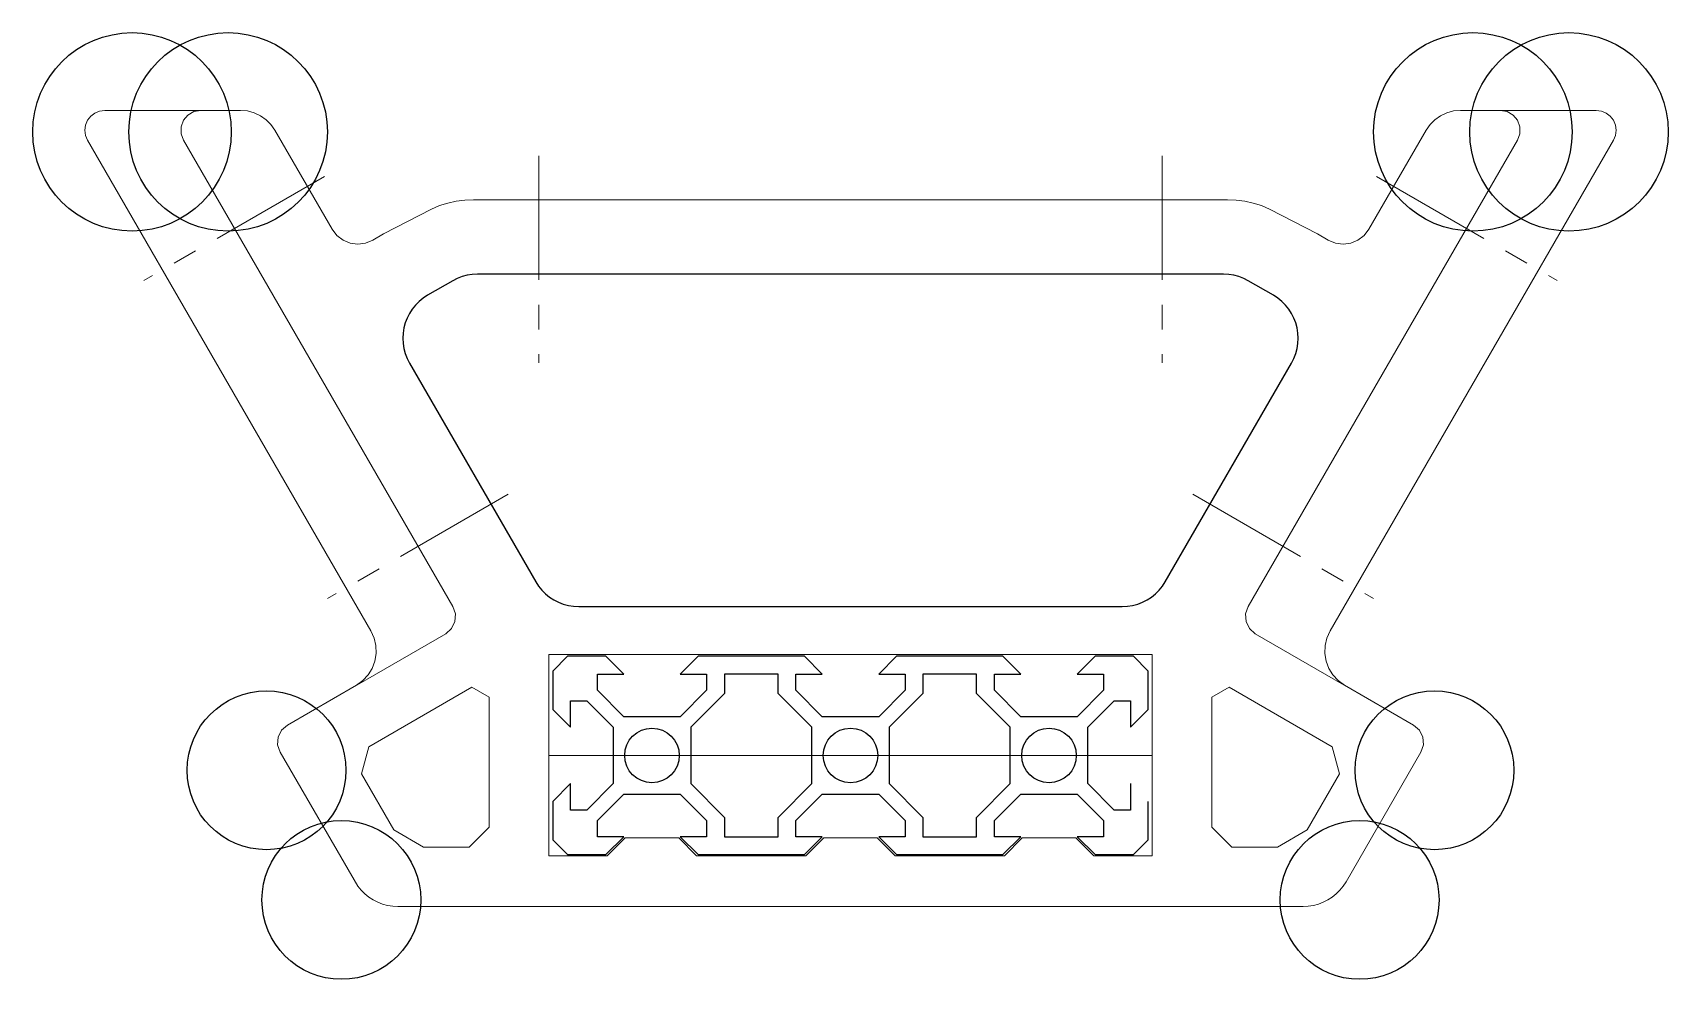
# Model space of a CAD drawing. Header units: inches. Extents: x -82 to 82, y -23 to 73.
import ezdxf

# ---------------------------------------------------------------- set-up
doc = ezdxf.new("R2010")
doc.units = ezdxf.units.IN
doc.header["$LTSCALE"] = 10
doc.header["$MEASUREMENT"] = 0
doc.linetypes.add('CENTER', pattern=[2, 1.25, -0.25, 0.25, -0.25])
for name, color, linetype in [('Alum2060', 252, 'Continuous'), ('BotUpperFrameCut', 200, 'Continuous'), ('Ears', 3, 'Continuous'), ('OutLineBot', 60, 'Continuous'), ('OutLineBot_Wide', 52, 'Continuous')]:
    doc.layers.add(name, color=color, linetype=linetype)
for name, color, linetype, lineweight in [('Alum2060FullCut', 30, 'Continuous', 0), ('Alum2060HalfCut', 33, 'Continuous', 0), ('CornerCuts', 4, 'Continuous', 0), ('HoleCenterLines', 1, 'CENTER', 0)]:
    doc.layers.add(name, color=color, linetype=linetype, lineweight=lineweight)

# ---------------------------------------------------------------- blocks, each defined once
blk = doc.blocks.new('Alum2060')
at = {"layer": 'Alum2060'}
blk.add_lwpolyline([(28.2, -2.84), (28.2, -5.5), (26.56, -5.5), (23.9, -2.84), (23.9, 2.84), (26.56, 5.5), (28.2, 5.5), (28.2, 2.84), (30, 4.64), (30, 8.5), (28.5, 10), (24.64, 10), (22.84, 8.2), (25.5, 8.2), (25.5, 6.56), (22.84, 3.9), (17.16, 3.9), (14.5, 6.56), (14.5, 8.2), (17.16, 8.2), (15.36, 10), (4.64, 10), (2.84, 8.2), (5.5, 8.2), (5.5, 6.56), (2.84, 3.9), (-2.84, 3.9), (-5.5, 6.56), (-5.5, 8.2), (-2.84, 8.2), (-4.64, 10), (-15.36, 10), (-17.16, 8.2), (-14.5, 8.2), (-14.5, 6.56), (-17.16, 3.9), (-22.84, 3.9), (-25.5, 6.56), (-25.5, 8.2), (-22.84, 8.2), (-24.64, 10), (-28.5, 10), (-30, 8.5), (-30, 4.64), (-28.2, 2.84), (-28.2, 5.5), (-26.56, 5.5), (-23.9, 2.84), (-23.9, -2.84), (-26.56, -5.5), (-28.2, -5.5), (-28.2, -2.84), (-30, -4.64), (-30, -8.5), (-28.5, -10), (-24.64, -10), (-22.84, -8.2), (-25.5, -8.2), (-25.5, -6.56), (-22.84, -3.9), (-17.16, -3.9), (-14.5, -6.56), (-14.5, -8.2), (-17.16, -8.2), (-15.36, -10), (-4.64, -10), (-2.84, -8.2), (-5.5, -8.2), (-5.5, -6.56), (-2.84, -3.9), (2.84, -3.9), (5.5, -6.56), (5.5, -8.2), (2.84, -8.2), (4.64, -10), (15.36, -10), (17.16, -8.2), (14.5, -8.2), (14.5, -6.56), (17.16, -3.9), (22.84, -3.9), (25.5, -6.56), (25.5, -8.2), (22.84, -8.2), (24.64, -10), (28.5, -10), (30, -8.5), (30, -4.64)], dxfattribs=at)
for points in [[(-7.3, -8.2), (-7.3, -6.24), (-3.9, -2.84), (-3.9, 2.84), (-7.3, 6.24), (-7.3, 8.2), (-12.7, 8.2), (-12.7, 6.24), (-16.1, 2.84), (-16.1, -2.84), (-12.7, -6.24), (-12.7, -8.2)], [(12.7, -8.2), (12.7, -6.24), (16.1, -2.84), (16.1, 2.84), (12.7, 6.24), (12.7, 8.2), (7.3, 8.2), (7.3, 6.24), (3.9, 2.84), (3.9, -2.84), (7.3, -6.24), (7.3, -8.2)]]:
    blk.add_lwpolyline(points, close=True, dxfattribs=at)
for centre in [(-20, 0), (0, 0), (20, 0)]:
    blk.add_circle(centre, 2.75, dxfattribs=at)

msp = doc.modelspace()

# ---------------------------------------------------------------- linework, layer by layer
at = {"layer": 'Alum2060FullCut'}
msp.add_lwpolyline([(15.5, -10.12), (17.3, -8.32), (22.7, -8.32), (24.5, -10.12), (30.4, -10.12), (30.4, 10.18), (-30.4, 10.18), (-30.4, -10.12), (-24.5, -10.12), (-22.7, -8.32), (-17.3, -8.32), (-15.5, -10.12), (-4.5, -10.12), (-2.7, -8.32), (2.7, -8.32), (4.5, -10.12)], close=True, dxfattribs=at)
at = {"layer": 'Alum2060HalfCut'}
msp.add_lwpolyline([(15.5, -10.12), (17.3, -8.32), (22.7, -8.32), (24.5, -10.12), (30.4, -10.12), (30.4, 0), (-30.4, 0), (-30.4, -10.12), (-24.5, -10.12), (-22.7, -8.32), (-17.3, -8.32), (-15.5, -10.12), (-4.5, -10.12), (-2.7, -8.32), (2.7, -8.32), (4.5, -10.12)], close=True, dxfattribs=at)
at = {"layer": 'BotUpperFrameCut'}
msp.add_lwpolyline([(27.38, 15), (27.91, 15.03), (28.42, 15.11), (28.93, 15.24), (29.42, 15.43), (29.88, 15.67), (30.32, 15.95), (30.73, 16.28), (31.1, 16.65), (31.43, 17.06), (31.71, 17.5), (44.44, 39.54), (44.67, 40), (44.86, 40.49), (45, 41), (45.08, 41.51), (45.11, 42.04), (45.08, 42.56), (45, 43.08), (44.86, 43.58), (44.67, 44.07), (44.44, 44.54), (44.15, 44.98), (43.82, 45.38), (43.45, 45.75), (43.05, 46.08), (42.61, 46.37), (40.07, 47.83), (39.61, 48.07), (39.12, 48.26), (38.61, 48.39), (38.1, 48.47), (37.57, 48.5), (-37.57, 48.5), (-38.1, 48.47), (-38.61, 48.39), (-39.12, 48.26), (-39.61, 48.07), (-40.07, 47.83), (-42.61, 46.37), (-43.05, 46.08), (-43.45, 45.75), (-43.82, 45.38), (-44.15, 44.98), (-44.44, 44.54), (-44.67, 44.07), (-44.86, 43.58), (-45, 43.08), (-45.08, 42.56), (-45.11, 42.04), (-45.08, 41.51), (-45, 41), (-44.86, 40.49), (-44.67, 40), (-44.44, 39.54), (-31.71, 17.5), (-31.43, 17.06), (-31.1, 16.65), (-30.73, 16.28), (-30.32, 15.95), (-29.88, 15.67), (-29.42, 15.43), (-28.93, 15.24), (-28.42, 15.11), (-27.91, 15.03), (-27.38, 15)], close=True, dxfattribs=at)
at = {"layer": 'CornerCuts'}
for points in [[(-36.4, -7.23), (-38.4, -9.23), (-43.02, -9.23), (-46.02, -7.5), (-49.26, -1.87), (-48.53, 0.86), (-38.13, 6.87), (-36.4, 5.87)], [(36.4, -7.23), (38.4, -9.23), (43.02, -9.23), (46.02, -7.5), (49.26, -1.87), (48.53, 0.86), (38.13, 6.87), (36.4, 5.87)]]:
    msp.add_lwpolyline(points, close=True, dxfattribs=at)
at = {"layer": 'Ears'}
for centre, radius in [((-72.38, 62.83), 10), ((-62.7, 62.83), 10), ((62.7, 62.83), 10), ((72.38, 62.83), 10), ((-58.83, -1.5), 8), ((58.83, -1.5), 8), ((-51.29, -14.56), 8), ((51.29, -14.56), 8)]:
    msp.add_circle(centre, radius, dxfattribs=at)
at = {"layer": 'HoleCenterLines'}
for p, q in [((-31.4, 60.42), (-31.4, 39.56)), ((31.4, 60.42), (31.4, 39.56)), ((-52.99, 58.35), (-71.18, 47.85)), ((52.99, 58.35), (71.18, 47.85)), ((-34.49, 26.31), (-52.68, 15.81)), ((34.49, 26.31), (52.68, 15.81))]:
    msp.add_line(p, q, dxfattribs=at)
at = {"layer": 'OutLineBot', "linetype": 'Continuous', "lineweight": 0, "flags": 128}
msp.add_lwpolyline([(65.45, 65), (61.45, 65), (60.75, 64.94), (60.08, 64.76), (59.45, 64.46), (58.88, 64.06), (58.38, 63.57), (57.98, 63), (52.22, 53.02), (51.75, 52.4), (51.12, 51.93), (50.4, 51.63), (49.62, 51.52), (48.85, 51.63), (48.12, 51.93), (47.03, 52.56), (42.22, 55.06), (41.41, 55.4), (40.58, 55.66), (39.73, 55.85), (38.86, 55.96), (37.99, 56), (-37.99, 56), (-38.86, 55.96), (-39.73, 55.85), (-40.58, 55.66), (-41.41, 55.4), (-42.22, 55.06), (-47.03, 52.56), (-48.12, 51.93), (-48.85, 51.63), (-49.62, 51.52), (-50.4, 51.63), (-51.12, 51.93), (-51.75, 52.4), (-52.22, 53.02), (-57.98, 63), (-58.38, 63.57), (-58.88, 64.06), (-59.45, 64.46), (-60.08, 64.76), (-60.75, 64.94), (-61.45, 65), (-65.45, 65), (-66.14, 64.88), (-66.74, 64.53), (-67.19, 64), (-67.42, 63.35), (-67.42, 62.65), (-67.19, 62), (-40.05, 15), (-39.8, 14.26), (-39.85, 13.48), (-40.19, 12.78), (-40.78, 12.26), (-56.73, 3.06), (-57.32, 2.54), (-57.66, 1.84), (-57.71, 1.06), (-57.46, 0.33), (-49.64, -13.17), (-49.31, -13.58), (-48.94, -13.95), (-48.53, -14.27), (-48.09, -14.56), (-47.63, -14.8), (-47.14, -14.98), (-46.63, -15.12), (-46.12, -15.2), (-45.59, -15.23), (45.59, -15.23), (46.12, -15.2), (46.63, -15.12), (47.14, -14.98), (47.63, -14.8), (48.09, -14.56), (48.53, -14.27), (48.94, -13.95), (49.31, -13.58), (49.64, -13.17), (49.92, -12.73), (57.46, 0.33), (57.71, 1.06), (57.66, 1.84), (57.32, 2.54), (56.73, 3.06), (40.78, 12.26), (40.19, 12.78), (39.85, 13.48), (39.8, 14.26), (40.05, 15), (67.19, 62), (67.42, 62.65), (67.42, 63.35), (67.19, 64), (66.74, 64.53), (66.14, 64.88)], close=True, dxfattribs=at)
at = {"layer": 'OutLineBot_Wide', "linetype": 'Continuous', "lineweight": 0}
msp.add_lwpolyline([(-37.99, 56), (-38.86, 55.96), (-39.73, 55.85), (-40.58, 55.66), (-41.41, 55.4), (-42.22, 55.06), (-47.03, 52.56), (-48.12, 51.93), (-48.85, 51.63), (-49.62, 51.52), (-50.4, 51.63), (-51.12, 51.93), (-51.75, 52.4), (-52.22, 53.02), (-57.98, 63), (-58.38, 63.57), (-58.88, 64.06), (-59.45, 64.46), (-60.08, 64.76), (-60.75, 64.94), (-61.45, 65), (-75.13, 65), (-75.64, 64.93), (-76.13, 64.73), (-76.54, 64.41), (-76.86, 64), (-77.06, 63.52), (-77.13, 63), (-77.06, 62.48), (-76.86, 62.01), (-48.31, 12.54), (-47.99, 11.83), (-47.81, 11.07), (-47.78, 10.28), (-47.91, 9.51), (-48.19, 8.77), (-48.6, 8.11), (-49.14, 7.54), (-49.77, 7.08), (-56.73, 3.06), (-57.32, 2.54), (-57.66, 1.84), (-57.71, 1.06), (-57.46, 0.33), (-49.64, -13.17), (-49.31, -13.58), (-48.94, -13.95), (-48.53, -14.27), (-48.09, -14.56), (-47.63, -14.8), (-47.14, -14.98), (-46.63, -15.12), (-46.12, -15.2), (-45.59, -15.23), (45.59, -15.23), (46.12, -15.2), (46.63, -15.12), (47.14, -14.98), (47.63, -14.8), (48.09, -14.56), (48.53, -14.27), (48.94, -13.95), (49.31, -13.58), (49.64, -13.17), (49.92, -12.73), (57.46, 0.33), (57.71, 1.06), (57.66, 1.84), (57.32, 2.54), (56.73, 3.06), (49.77, 7.08), (49.14, 7.54), (48.6, 8.11), (48.19, 8.77), (47.91, 9.51), (47.78, 10.28), (47.81, 11.07), (47.99, 11.83), (48.31, 12.54), (76.86, 62.01), (77.06, 62.48), (77.13, 63), (77.06, 63.52), (76.86, 64), (76.54, 64.41), (76.13, 64.73), (75.64, 64.93), (75.13, 65), (61.45, 65), (60.75, 64.94), (60.08, 64.76), (59.45, 64.46), (58.88, 64.06), (58.38, 63.57), (57.98, 63), (52.22, 53.02), (51.75, 52.4), (51.12, 51.93), (50.4, 51.63), (49.62, 51.52), (48.85, 51.63), (48.12, 51.93), (47.03, 52.56), (42.22, 55.06), (41.41, 55.4), (40.58, 55.66), (39.73, 55.85), (38.86, 55.96), (37.99, 56)], close=True, dxfattribs=at)

# ---------------------------------------------------------------- block references
at = {"layer": 'Alum2060'}
msp.add_blockref('Alum2060', (0, 0), dxfattribs=at)

doc.saveas('drawing.dxf')
